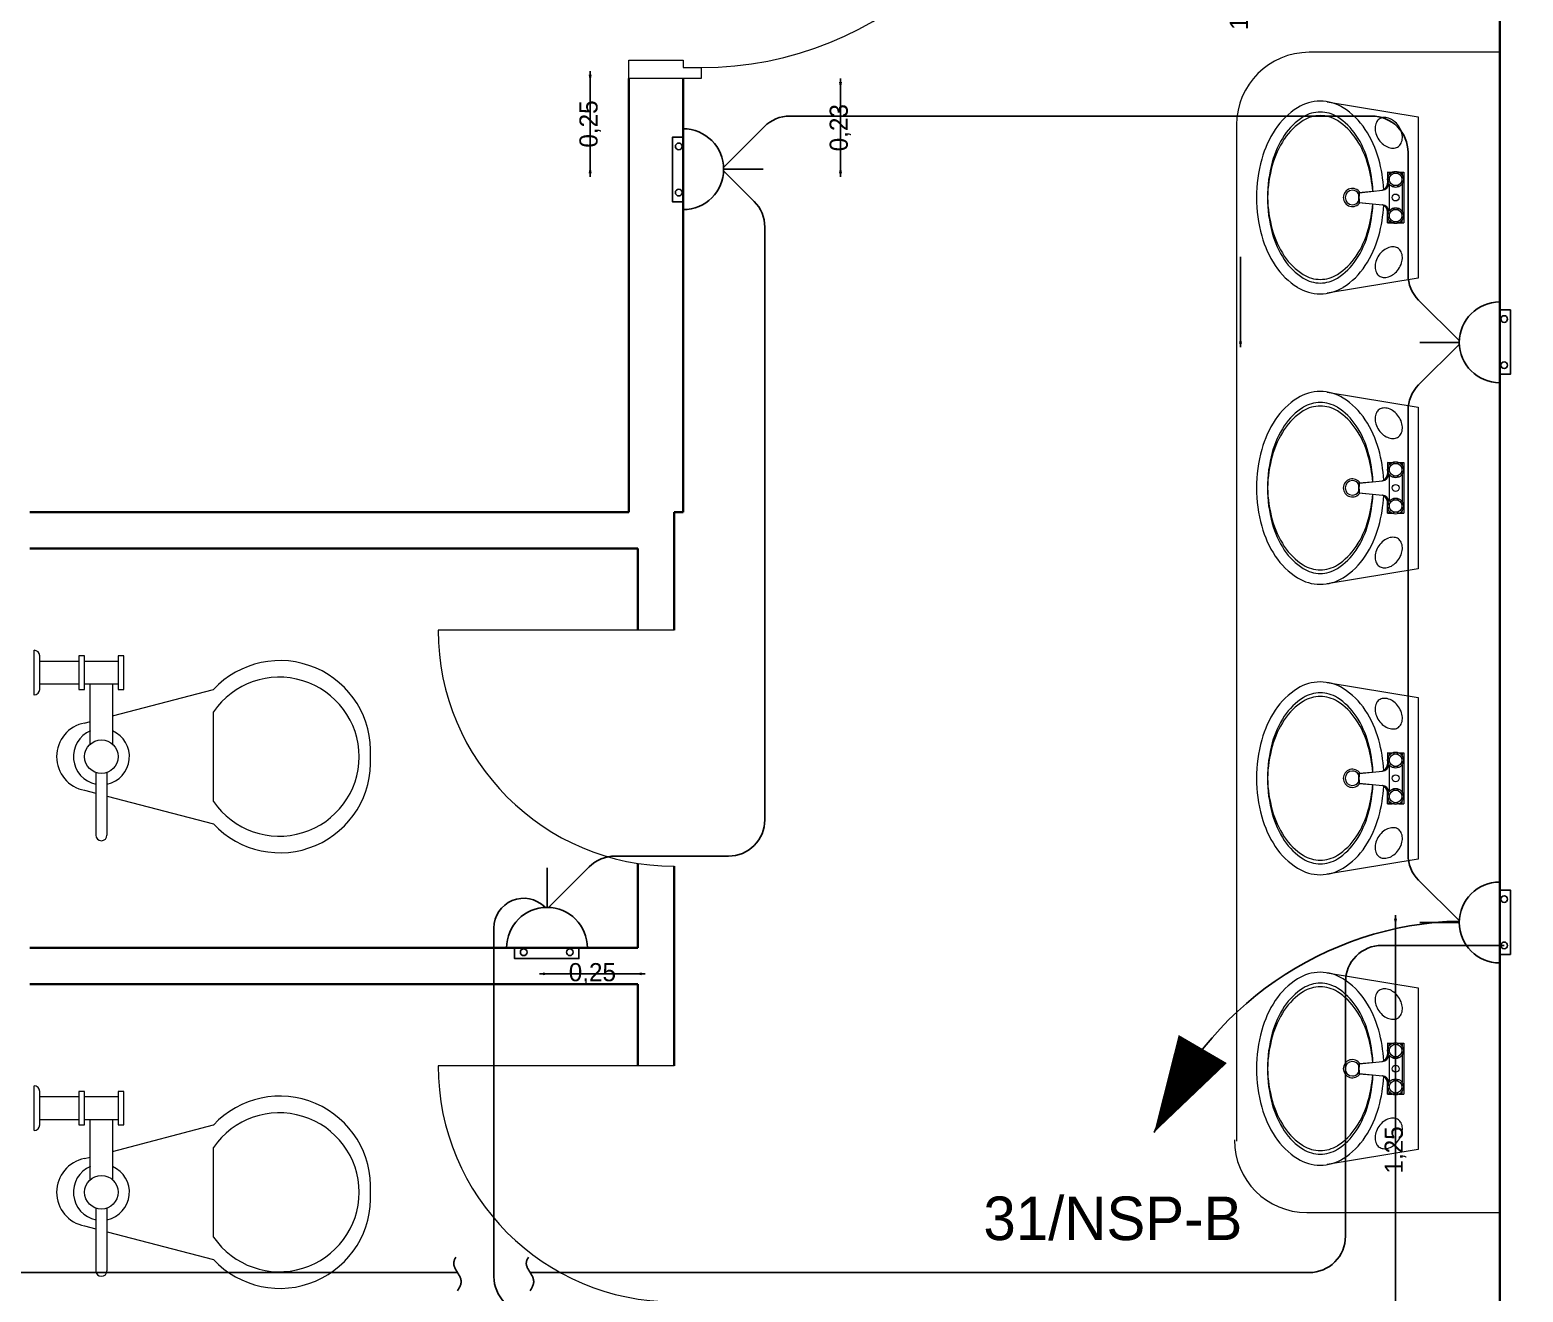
# Model space of a CAD drawing. Extents: x -1451 to 148, y -12854 to 856.
# Drawn here: x 51.675 to 55.789, y 341.702 to 345.179 of the extents above; entities that cross this region are included whole.
import ezdxf
from ezdxf import colors
from ezdxf.entities.mleader import LeaderData, LeaderLine
from ezdxf.enums import TextEntityAlignment as Align
from ezdxf.math import Vec2, Vec3

# ---------------------------------------------------------------- set-up
doc = ezdxf.new("R2010")
doc.units = 0
doc.header["$LTSCALE"] = 0.15
doc.linetypes.add('HIDDEN', pattern=[0.375, 0.25, -0.125])
doc.layers.get('0').update_dxf_attribs({"color": 252})
doc.layers.get('Defpoints').update_dxf_attribs({"color": 252})
for name, color, linetype in [('0 BDH', 252, 'Continuous'), ('0 NORMAL WIRING', 252, 'Continuous'), ('0 sockets', 252, 'Continuous'), ('0 TEXTT', 4, 'Continuous'), ('0 WIRING 3', 4, 'Continuous'), ('AUTOINCR', 7, 'Continuous'), ('E-SOCK', 2, 'Continuous'), ('TEXT', 3, 'Continuous'), ('WIRING', 4, 'Continuous')]:
    doc.layers.add(name, color=color, linetype=linetype)
for name, color, linetype, lineweight in [('0 DIM', 6, 'Continuous', 5), ('anal', 252, 'Continuous', 20), ('DOOR', 252, 'Continuous', 20), ('FIXT', 252, 'Continuous', 9), ('FUR', 252, 'Continuous', 9), ('wall', 252, 'Continuous', 30), ('WC', 252, 'Continuous', 9)]:
    doc.layers.add(name, color=color, linetype=linetype, lineweight=lineweight)
doc.dimstyles.new('ISO-25', dxfattribs={"dimtxt": 0.05, "dimasz": 0.01, "dimexe": 0, "dimexo": 0, "dimtad": 0, "dimtoh": 1, "dimtxsty": 'Standard', "dimblk": 'CLOSED', "dimcen": 2.5, "dimse1": 1, "dimse2": 1, "dimclrd": 1, "dimadec": 0, "dimazin": 0, "dimtfac": 1, "dimtix": 1, "dimtmove": 1, "dimatfit": 0, "dimfxl": 1, "dimarcsym": 0})

# ---------------------------------------------------------------- blocks, each defined once
blk = doc.blocks.new('D100')
at = {"layer": 'DOOR'}
for points in [[(0.03, 0.2), (0.03, 1.14), (0.0785, 1.14), (0.0785, 0.2)], [(0.03, 0.2), (0, 0.2), (0, 0), (0.05, 0), (0.05, 0.15), (0.03, 0.15)], [(0.97, 0.2), (1, 0.2), (1, 0), (0.95, 0), (0.95, 0.15), (0.97, 0.15)]]:
    blk.add_lwpolyline(points, close=True, dxfattribs=at)
blk.add_circle((0.02, 0.21), 0.01, dxfattribs=at)
blk.add_arc((0.0286, 0.2), 0.9414, 0.0029, 86.9663, dxfattribs=at)
blk = doc.blocks.new('ARCH')
at = {"layer": 'anal'}
for p, q in [((55.725, 345.1171), (55.2, 345.1171)), ((55, 344.9171), (55, 342.1171)), ((55.1938, 341.9207), (55.725, 341.9207))]:
    blk.add_line(p, q, dxfattribs=at)
for centre, start, end in [((55.2, 344.9171), 90, 180), ((55.1938, 342.1207), 180, 270)]:
    blk.add_arc(centre, 0.2, start, end, dxfattribs=at)
at = {"layer": 'DOOR'}
for p, q in [((53.45, 343.525), (52.8, 343.525)), ((53.45, 342.325), (52.8, 342.325))]:
    blk.add_line(p, q, dxfattribs=at)
for centre in [(53.45, 343.525), (53.45, 342.325)]:
    blk.add_arc(centre, 0.65, 180, 270, dxfattribs=at)
at = {"layer": 'FIXT'}
for p, q in [((55.2499, 344.981), (55.5, 344.9396)), ((55.5, 344.9396), (55.5, 344.4946)), ((55.42, 344.7861), (55.4155, 344.7871)), ((55.4155, 344.7871), (55.4288, 344.7871)), ((55.4155, 344.7871), (55.4155, 344.7562)), ((55.42, 344.7861), (55.42, 344.7797)), ((55.42, 344.7861), (55.4269, 344.7861)), ((55.42, 344.7544), (55.42, 344.6797)), ((55.4472, 344.7871), (55.4605, 344.7871)), ((55.4491, 344.7861), (55.456, 344.7861)), ((55.456, 344.7861), (55.4605, 344.7871)), ((55.456, 344.7861), (55.456, 344.7797)), ((55.456, 344.7544), (55.456, 344.6797)), ((55.4605, 344.7871), (55.4605, 344.6471)), ((55.3365, 344.7311), (55.384, 344.7351)), ((55.3379, 344.7303), (55.3365, 344.7311)), ((55.3379, 344.7303), (55.4021, 344.737)), ((55.3379, 344.7038), (55.3365, 344.7031)), ((55.3365, 344.7031), (55.384, 344.699)), ((55.3379, 344.7038), (55.4021, 344.6971)), ((55.4155, 344.6471), (55.4155, 344.6779)), ((55.42, 344.6481), (55.4155, 344.6471)), ((55.4155, 344.6471), (55.4288, 344.6471)), ((55.42, 344.6481), (55.42, 344.6544)), ((55.42, 344.6481), (55.4269, 344.6481)), ((55.4472, 344.6471), (55.4605, 344.6471)), ((55.4491, 344.6481), (55.456, 344.6481)), ((55.456, 344.6481), (55.456, 344.6544)), ((55.456, 344.6481), (55.4605, 344.6471)), ((55.5, 344.4946), (55.2499, 344.4532)), ((55.2499, 344.181), (55.5, 344.1396)), ((55.5, 344.1396), (55.5, 343.6946)), ((55.42, 343.9861), (55.4155, 343.9871)), ((55.4155, 343.9871), (55.4288, 343.9871)), ((55.4155, 343.9871), (55.4155, 343.9562)), ((55.42, 343.9861), (55.42, 343.9797)), ((55.42, 343.9861), (55.4269, 343.9861)), ((55.4472, 343.9871), (55.4605, 343.9871)), ((55.4491, 343.9861), (55.456, 343.9861)), ((55.456, 343.9861), (55.4605, 343.9871)), ((55.456, 343.9861), (55.456, 343.9797)), ((55.4605, 343.9871), (55.4605, 343.8471)), ((55.3365, 343.9311), (55.384, 343.9351)), ((55.3379, 343.9303), (55.3365, 343.9311)), ((55.3379, 343.9303), (55.4021, 343.937)), ((55.42, 343.9544), (55.42, 343.8797)), ((55.456, 343.9544), (55.456, 343.8797)), ((55.3379, 343.9038), (55.3365, 343.9031)), ((55.3365, 343.9031), (55.384, 343.899)), ((55.3379, 343.9038), (55.4021, 343.8971)), ((55.4155, 343.8471), (55.4155, 343.8779)), ((55.42, 343.8481), (55.4155, 343.8471)), ((55.4155, 343.8471), (55.4288, 343.8471)), ((55.42, 343.8481), (55.42, 343.8544)), ((55.42, 343.8481), (55.4269, 343.8481)), ((55.4472, 343.8471), (55.4605, 343.8471)), ((55.4491, 343.8481), (55.456, 343.8481)), ((55.456, 343.8481), (55.456, 343.8544)), ((55.456, 343.8481), (55.4605, 343.8471)), ((55.5, 343.6946), (55.2499, 343.6532)), ((55.2499, 343.381), (55.5, 343.3396)), ((55.5, 343.3396), (55.5, 342.8946)), ((55.42, 343.1861), (55.4155, 343.1871)), ((55.4155, 343.1871), (55.4288, 343.1871)), ((55.4155, 343.1871), (55.4155, 343.1562)), ((55.4472, 343.1871), (55.4605, 343.1871)), ((55.456, 343.1861), (55.4605, 343.1871)), ((55.4605, 343.1871), (55.4605, 343.0471)), ((55.42, 343.1861), (55.42, 343.1797)), ((55.42, 343.1861), (55.4269, 343.1861)), ((55.42, 343.1544), (55.42, 343.0797)), ((55.4491, 343.1861), (55.456, 343.1861)), ((55.456, 343.1861), (55.456, 343.1797)), ((55.456, 343.1544), (55.456, 343.0797)), ((55.3365, 343.1311), (55.384, 343.1351)), ((55.3379, 343.1303), (55.3365, 343.1311)), ((55.3379, 343.1303), (55.4021, 343.137)), ((55.3379, 343.1038), (55.3365, 343.1031)), ((55.3365, 343.1031), (55.384, 343.099)), ((55.3379, 343.1038), (55.4021, 343.0971)), ((55.4155, 343.0471), (55.4155, 343.0779)), ((55.42, 343.0481), (55.4155, 343.0471)), ((55.4155, 343.0471), (55.4288, 343.0471)), ((55.42, 343.0481), (55.42, 343.0544)), ((55.42, 343.0481), (55.4269, 343.0481)), ((55.4472, 343.0471), (55.4605, 343.0471)), ((55.4491, 343.0481), (55.456, 343.0481)), ((55.456, 343.0481), (55.456, 343.0544)), ((55.456, 343.0481), (55.4605, 343.0471)), ((55.5, 342.8946), (55.2499, 342.8532)), ((55.2499, 342.581), (55.5, 342.5396)), ((55.5, 342.5396), (55.5, 342.0946)), ((55.42, 342.3861), (55.4155, 342.3871)), ((55.4155, 342.3871), (55.4288, 342.3871)), ((55.4155, 342.3871), (55.4155, 342.3562)), ((55.42, 342.3861), (55.42, 342.3797)), ((55.42, 342.3861), (55.4269, 342.3861)), ((55.4472, 342.3871), (55.4605, 342.3871)), ((55.4491, 342.3861), (55.456, 342.3861)), ((55.456, 342.3861), (55.4605, 342.3871)), ((55.456, 342.3861), (55.456, 342.3797)), ((55.4605, 342.3871), (55.4605, 342.2471)), ((55.3365, 342.3311), (55.384, 342.3351)), ((55.3379, 342.3303), (55.3365, 342.3311)), ((55.3379, 342.3303), (55.4021, 342.337)), ((55.42, 342.3544), (55.42, 342.2797)), ((55.456, 342.3544), (55.456, 342.2797)), ((55.3379, 342.3038), (55.3365, 342.3031)), ((55.3365, 342.3031), (55.384, 342.299)), ((55.3379, 342.3038), (55.4021, 342.2971)), ((55.4155, 342.2471), (55.4155, 342.2779)), ((55.42, 342.2481), (55.4155, 342.2471)), ((55.4155, 342.2471), (55.4288, 342.2471)), ((55.42, 342.2481), (55.42, 342.2544)), ((55.42, 342.2481), (55.4269, 342.2481)), ((55.4472, 342.2471), (55.4605, 342.2471)), ((55.4491, 342.2481), (55.456, 342.2481)), ((55.456, 342.2481), (55.456, 342.2544)), ((55.456, 342.2481), (55.4605, 342.2471)), ((55.5, 342.0946), (55.2499, 342.0532))]:
    blk.add_line(p, q, dxfattribs=at)
for centre, radius in [((55.438, 344.7671), 0.022), ((55.438, 344.7671), 0.0173), ((55.438, 344.7171), 0.0095), ((55.438, 344.6671), 0.022), ((55.438, 344.6671), 0.0173), ((55.438, 343.9671), 0.022), ((55.438, 343.9671), 0.0173), ((55.438, 343.8671), 0.022), ((55.438, 343.9171), 0.0095), ((55.438, 343.8671), 0.0173), ((55.438, 343.1671), 0.022), ((55.438, 343.1671), 0.0173), ((55.438, 343.1171), 0.0095), ((55.438, 343.0671), 0.022), ((55.438, 343.0671), 0.0173), ((55.438, 342.3671), 0.022), ((55.438, 342.3671), 0.0173), ((55.438, 342.3171), 0.0095), ((55.438, 342.2671), 0.022), ((55.438, 342.2671), 0.0173)]:
    blk.add_circle(centre, radius, dxfattribs=at)
for centre, radius, start, end in [((55.2746, 344.7936), 0.2016, 122.0725, 146.5346), ((55.2305, 344.864), 0.1186, 90, 122.0725), ((55.2305, 344.864), 0.1186, 57.9275, 90), ((55.1864, 344.7936), 0.2016, 33.4654, 57.9275), ((55.2746, 344.7936), 0.1716, 122.0725, 146.5346), ((55.2746, 344.7836), 0.1716, 122.0725, 146.5346), ((55.2305, 344.864), 0.0886, 90, 122.0725), ((55.2305, 344.854), 0.0886, 90, 122.0725), ((55.2305, 344.864), 0.0886, 57.9275, 90), ((55.2305, 344.854), 0.0886, 57.9275, 90), ((55.1864, 344.7936), 0.1716, 33.4654, 57.9275), ((55.1864, 344.7836), 0.1716, 33.4654, 57.9275), ((55.4174, 344.9082), 0.036, 154.0705, 178.3103), ((55.4064, 344.9135), 0.0237, 125, 154.0705), ((55.4064, 344.9135), 0.0237, 95.9295, 125), ((55.4076, 344.9013), 0.036, 71.6897, 95.9295), ((55.4039, 344.8902), 0.0477, 52.1518, 71.6897), ((55.3944, 344.8779), 0.0632, 35, 52.1518), ((55.3446, 344.7474), 0.2855, 146.5346, 164.6876), ((55.3446, 344.7474), 0.2555, 146.5346, 164.6876), ((55.3446, 344.7374), 0.2555, 146.5346, 164.6876), ((55.1164, 344.7474), 0.2555, 15.3124, 33.4654), ((55.1164, 344.7374), 0.2555, 15.3124, 33.4654), ((55.1164, 344.7474), 0.2855, 15.3124, 33.4654), ((55.4292, 344.9078), 0.0477, 178.3103, 197.8482), ((55.4439, 344.9126), 0.0632, 197.8482, 215), ((55.4439, 344.9126), 0.0632, 215, 232.1518), ((55.3944, 344.8779), 0.0632, 17.8482, 35), ((55.4209, 344.8823), 0.036, 334.0705, 358.3103), ((55.4092, 344.8827), 0.0477, 358.3103, 17.8482), ((55.4344, 344.9003), 0.0477, 232.1518, 251.6897), ((55.4307, 344.8892), 0.036, 251.6897, 275.9295), ((55.432, 344.8769), 0.0237, 275.9295, 305), ((55.432, 344.8769), 0.0237, 305, 334.0705), ((55.4553, 344.7171), 0.4003, 164.6876, 180), ((55.4553, 344.7171), 0.3703, 164.6876, 180), ((55.4553, 344.7071), 0.3703, 164.6876, 178.4524), ((55.0057, 344.7171), 0.3703, 2.6867, 15.3124), ((55.0057, 344.7071), 0.3703, 4.229, 15.3124), ((55.0057, 344.7171), 0.4003, 3.1171, 15.3124), ((55.3955, 344.7562), 0.02, 285.0613, 0), ((55.4, 344.7569), 0.02, 275.9777, 353.3473), ((55.4093, 344.7671), 0.0115, 315.8561, 44.1439), ((55.438, 344.7958), 0.0115, 225.8561, 314.1439), ((55.4667, 344.7671), 0.0115, 135.8561, 224.1439), ((55.4553, 344.7171), 0.4003, 180, 195.3124), ((55.4553, 344.7171), 0.3703, 180, 195.3124), ((55.4553, 344.7271), 0.3703, 181.5476, 195.3124), ((55.319, 344.7171), 0.025, 31.8827, 328.1173), ((55.319, 344.7171), 0.02, 90, 270), ((55.319, 344.7171), 0.02, 31.4993, 90), ((55.4345, 344.7171), 0.099, 171.872, 188.128), ((55.4348, 344.7171), 0.0978, 172.2121, 187.7879), ((55.438, 344.7383), 0.0115, 45.8561, 134.1439), ((55.319, 344.7171), 0.02, 270, 328.5007), ((55.0057, 344.7271), 0.3703, 344.6876, 355.771), ((55.0057, 344.7171), 0.3703, 344.6876, 357.3133), ((55.0057, 344.7171), 0.4003, 344.6876, 356.8829), ((55.3955, 344.6779), 0.02, 0, 74.9387), ((55.4, 344.6772), 0.02, 6.6527, 84.0223), ((55.4093, 344.6671), 0.0115, 315.8561, 44.1439), ((55.438, 344.6958), 0.0115, 225.8561, 314.1439), ((55.4667, 344.6671), 0.0115, 135.8561, 224.1439), ((55.3446, 344.6968), 0.2555, 195.3124, 213.4654), ((55.1164, 344.6968), 0.2555, 326.5346, 344.6876), ((55.438, 344.6383), 0.0115, 45.8561, 134.1439), ((55.3446, 344.6868), 0.2855, 195.3124, 213.4654), ((55.3446, 344.6868), 0.2555, 195.3124, 213.4654), ((55.1164, 344.6868), 0.2555, 326.5346, 344.6876), ((55.1164, 344.6868), 0.2855, 326.5346, 344.6876), ((55.2746, 344.6505), 0.1716, 213.4654, 237.9275), ((55.2746, 344.6405), 0.1716, 213.4654, 237.9275), ((55.1864, 344.6505), 0.1716, 302.0725, 326.5346), ((55.1864, 344.6405), 0.1716, 302.0725, 326.5346), ((55.4439, 344.5216), 0.0632, 145, 162.1518), ((55.4439, 344.5216), 0.0632, 127.8482, 145), ((55.4344, 344.5338), 0.0477, 108.3103, 127.8482), ((55.4307, 344.545), 0.036, 84.0705, 108.3103), ((55.432, 344.5572), 0.0237, 55, 84.0705), ((55.432, 344.5572), 0.0237, 25.9295, 55), ((55.4209, 344.5518), 0.036, 1.6897, 25.9295), ((55.4092, 344.5515), 0.0477, 342.1518, 1.6897), ((55.2746, 344.6405), 0.2016, 213.4654, 237.9275), ((55.2305, 344.5801), 0.0886, 237.9275, 270), ((55.2305, 344.5801), 0.0886, 270, 302.0725), ((55.1864, 344.6405), 0.2016, 302.0725, 326.5346), ((55.4292, 344.5263), 0.0477, 162.1518, 181.6897), ((55.4174, 344.526), 0.036, 181.6897, 205.9295), ((55.4064, 344.5206), 0.0237, 205.9295, 235), ((55.4039, 344.544), 0.0477, 288.3103, 307.8482), ((55.3944, 344.5562), 0.0632, 307.8482, 325), ((55.3944, 344.5562), 0.0632, 325, 342.1518), ((55.2305, 344.5701), 0.1186, 237.9275, 270), ((55.2305, 344.5701), 0.0886, 237.9275, 270), ((55.2305, 344.5701), 0.0886, 270, 302.0725), ((55.2305, 344.5701), 0.1186, 270, 302.0725), ((55.4064, 344.5206), 0.0237, 235, 264.0705), ((55.4076, 344.5328), 0.036, 264.0705, 288.3103), ((55.2305, 344.064), 0.1186, 90, 122.0725), ((55.2305, 344.064), 0.1186, 57.9275, 90), ((55.2746, 343.9936), 0.2016, 122.0725, 146.5346), ((55.2746, 343.9936), 0.1716, 122.0725, 146.5346), ((55.2305, 344.064), 0.0886, 90, 122.0725), ((55.2305, 344.054), 0.0886, 90, 122.0725), ((55.2305, 344.064), 0.0886, 57.9275, 90), ((55.2305, 344.054), 0.0886, 57.9275, 90), ((55.1864, 343.9936), 0.1716, 33.4654, 57.9275), ((55.1864, 343.9936), 0.2016, 33.4654, 57.9275), ((55.4064, 344.1135), 0.0237, 95.9295, 125), ((55.4076, 344.1013), 0.036, 71.6897, 95.9295), ((55.4039, 344.0902), 0.0477, 52.1518, 71.6897), ((55.3446, 343.9474), 0.2855, 146.5346, 164.6876), ((55.2746, 343.9836), 0.1716, 122.0725, 146.5346), ((55.1864, 343.9836), 0.1716, 33.4654, 57.9275), ((55.1164, 343.9474), 0.2855, 15.3124, 33.4654), ((55.4174, 344.1082), 0.036, 154.0705, 178.3103), ((55.4292, 344.1078), 0.0477, 178.3103, 197.8482), ((55.4439, 344.1126), 0.0632, 197.8482, 215), ((55.4064, 344.1135), 0.0237, 125, 154.0705), ((55.3944, 344.0779), 0.0632, 35, 52.1518), ((55.3944, 344.0779), 0.0632, 17.8482, 35), ((55.4092, 344.0827), 0.0477, 358.3103, 17.8482), ((55.3446, 343.9474), 0.2555, 146.5346, 164.6876), ((55.3446, 343.9374), 0.2555, 146.5346, 164.6876), ((55.1164, 343.9474), 0.2555, 15.3124, 33.4654), ((55.1164, 343.9374), 0.2555, 15.3124, 33.4654), ((55.4439, 344.1126), 0.0632, 215, 232.1518), ((55.4344, 344.1003), 0.0477, 232.1518, 251.6897), ((55.4307, 344.0892), 0.036, 251.6897, 275.9295), ((55.432, 344.0769), 0.0237, 275.9295, 305), ((55.432, 344.0769), 0.0237, 305, 334.0705), ((55.4209, 344.0823), 0.036, 334.0705, 358.3103), ((55.4553, 343.9171), 0.4003, 164.6876, 180), ((55.4553, 343.9171), 0.3703, 164.6876, 180), ((55.0057, 343.9171), 0.3703, 2.6867, 15.3124), ((55.0057, 343.9171), 0.4003, 3.1171, 15.3124), ((55.4553, 343.9071), 0.3703, 164.6876, 178.4524), ((55.0057, 343.9071), 0.3703, 4.229, 15.3124), ((55.4093, 343.9671), 0.0115, 315.8561, 44.1439), ((55.438, 343.9958), 0.0115, 225.8561, 314.1439), ((55.4667, 343.9671), 0.0115, 135.8561, 224.1439), ((55.319, 343.9171), 0.025, 31.8827, 328.1173), ((55.319, 343.9171), 0.02, 90, 270), ((55.319, 343.9171), 0.02, 31.4993, 90), ((55.4345, 343.9171), 0.099, 171.872, 188.128), ((55.4348, 343.9171), 0.0978, 172.2121, 187.7879), ((55.3955, 343.9562), 0.02, 285.0613, 0), ((55.4, 343.9569), 0.02, 275.9777, 353.3473), ((55.438, 343.9383), 0.0115, 45.8561, 134.1439), ((55.4553, 343.9171), 0.4003, 180, 195.3124), ((55.4553, 343.9171), 0.3703, 180, 195.3124), ((55.4553, 343.9271), 0.3703, 181.5476, 195.3124), ((55.319, 343.9171), 0.02, 270, 328.5007), ((55.0057, 343.9271), 0.3703, 344.6876, 355.771), ((55.0057, 343.9171), 0.3703, 344.6876, 357.3133), ((55.0057, 343.9171), 0.4003, 344.6876, 356.8829), ((55.3955, 343.8779), 0.02, 0, 74.9387), ((55.4, 343.8772), 0.02, 6.6527, 84.0223), ((55.438, 343.8958), 0.0115, 225.8561, 314.1439), ((55.4093, 343.8671), 0.0115, 315.8561, 44.1439), ((55.438, 343.8383), 0.0115, 45.8561, 134.1439), ((55.4667, 343.8671), 0.0115, 135.8561, 224.1439), ((55.3446, 343.8868), 0.2855, 195.3124, 213.4654), ((55.3446, 343.8968), 0.2555, 195.3124, 213.4654), ((55.3446, 343.8868), 0.2555, 195.3124, 213.4654), ((55.1164, 343.8968), 0.2555, 326.5346, 344.6876), ((55.1164, 343.8868), 0.2555, 326.5346, 344.6876), ((55.1164, 343.8868), 0.2855, 326.5346, 344.6876), ((55.4439, 343.7216), 0.0632, 127.8482, 145), ((55.4344, 343.7338), 0.0477, 108.3103, 127.8482), ((55.4307, 343.745), 0.036, 84.0705, 108.3103), ((55.432, 343.7572), 0.0237, 55, 84.0705), ((55.432, 343.7572), 0.0237, 25.9295, 55), ((55.4209, 343.7518), 0.036, 1.6897, 25.9295), ((55.2746, 343.8405), 0.2016, 213.4654, 237.9275), ((55.2746, 343.8505), 0.1716, 213.4654, 237.9275), ((55.2746, 343.8405), 0.1716, 213.4654, 237.9275), ((55.1864, 343.8505), 0.1716, 302.0725, 326.5346), ((55.1864, 343.8405), 0.1716, 302.0725, 326.5346), ((55.1864, 343.8405), 0.2016, 302.0725, 326.5346), ((55.4292, 343.7263), 0.0477, 162.1518, 181.6897), ((55.4174, 343.726), 0.036, 181.6897, 205.9295), ((55.4439, 343.7216), 0.0632, 145, 162.1518), ((55.3944, 343.7562), 0.0632, 325, 342.1518), ((55.4092, 343.7515), 0.0477, 342.1518, 1.6897), ((55.2305, 343.7801), 0.0886, 237.9275, 270), ((55.2305, 343.7701), 0.0886, 237.9275, 270), ((55.2305, 343.7801), 0.0886, 270, 302.0725), ((55.2305, 343.7701), 0.0886, 270, 302.0725), ((55.4064, 343.7206), 0.0237, 205.9295, 235), ((55.4064, 343.7206), 0.0237, 235, 264.0705), ((55.4076, 343.7328), 0.036, 264.0705, 288.3103), ((55.4039, 343.744), 0.0477, 288.3103, 307.8482), ((55.3944, 343.7562), 0.0632, 307.8482, 325), ((55.2305, 343.7701), 0.1186, 237.9275, 270), ((55.2305, 343.7701), 0.1186, 270, 302.0725), ((55.2746, 343.1936), 0.2016, 122.0725, 146.5346), ((55.2305, 343.264), 0.1186, 90, 122.0725), ((55.2305, 343.264), 0.0886, 90, 122.0725), ((55.2305, 343.264), 0.1186, 57.9275, 90), ((55.2305, 343.264), 0.0886, 57.9275, 90), ((55.1864, 343.1936), 0.2016, 33.4654, 57.9275), ((55.2746, 343.1936), 0.1716, 122.0725, 146.5346), ((55.2746, 343.1836), 0.1716, 122.0725, 146.5346), ((55.2305, 343.254), 0.0886, 90, 122.0725), ((55.2305, 343.254), 0.0886, 57.9275, 90), ((55.1864, 343.1936), 0.1716, 33.4654, 57.9275), ((55.1864, 343.1836), 0.1716, 33.4654, 57.9275), ((55.4174, 343.3082), 0.036, 154.0705, 178.3103), ((55.4064, 343.3135), 0.0237, 125, 154.0705), ((55.4064, 343.3135), 0.0237, 95.9295, 125), ((55.4076, 343.3013), 0.036, 71.6897, 95.9295), ((55.4039, 343.2902), 0.0477, 52.1518, 71.6897), ((55.3944, 343.2779), 0.0632, 35, 52.1518), ((55.3944, 343.2779), 0.0632, 17.8482, 35), ((55.3446, 343.1474), 0.2855, 146.5346, 164.6876), ((55.3446, 343.1474), 0.2555, 146.5346, 164.6876), ((55.3446, 343.1374), 0.2555, 146.5346, 164.6876), ((55.1164, 343.1474), 0.2555, 15.3124, 33.4654), ((55.1164, 343.1374), 0.2555, 15.3124, 33.4654), ((55.1164, 343.1474), 0.2855, 15.3124, 33.4654), ((55.4292, 343.3078), 0.0477, 178.3103, 197.8482), ((55.4439, 343.3126), 0.0632, 197.8482, 215), ((55.4439, 343.3126), 0.0632, 215, 232.1518), ((55.4209, 343.2823), 0.036, 334.0705, 358.3103), ((55.4092, 343.2827), 0.0477, 358.3103, 17.8482), ((55.4344, 343.3003), 0.0477, 232.1518, 251.6897), ((55.4307, 343.2892), 0.036, 251.6897, 275.9295), ((55.432, 343.2769), 0.0237, 275.9295, 305), ((55.432, 343.2769), 0.0237, 305, 334.0705), ((55.4553, 343.1171), 0.4003, 164.6876, 180), ((55.4553, 343.1171), 0.3703, 164.6876, 180), ((55.4553, 343.1071), 0.3703, 164.6876, 178.4524), ((55.0057, 343.1171), 0.3703, 2.6867, 15.3124), ((55.0057, 343.1071), 0.3703, 4.229, 15.3124), ((55.0057, 343.1171), 0.4003, 3.1171, 15.3124), ((55.438, 343.1958), 0.0115, 225.8561, 314.1439), ((55.3955, 343.1562), 0.02, 285.0613, 0), ((55.4, 343.1569), 0.02, 275.9777, 353.3473), ((55.4093, 343.1671), 0.0115, 315.8561, 44.1439), ((55.438, 343.1383), 0.0115, 45.8561, 134.1439), ((55.4667, 343.1671), 0.0115, 135.8561, 224.1439), ((55.4553, 343.1171), 0.4003, 180, 195.3124), ((55.4553, 343.1171), 0.3703, 180, 195.3124), ((55.4553, 343.1271), 0.3703, 181.5476, 195.3124), ((55.319, 343.1171), 0.025, 31.8827, 328.1173), ((55.319, 343.1171), 0.02, 90, 270), ((55.319, 343.1171), 0.02, 31.4993, 90), ((55.319, 343.1171), 0.02, 270, 328.5007), ((55.4345, 343.1171), 0.099, 171.872, 188.128), ((55.4348, 343.1171), 0.0978, 172.2121, 187.7879), ((55.0057, 343.1271), 0.3703, 344.6876, 355.771), ((55.0057, 343.1171), 0.3703, 344.6876, 357.3133), ((55.0057, 343.1171), 0.4003, 344.6876, 356.8829), ((55.3955, 343.0779), 0.02, 0, 74.9387), ((55.4, 343.0772), 0.02, 6.6527, 84.0223), ((55.4093, 343.0671), 0.0115, 315.8561, 44.1439), ((55.438, 343.0958), 0.0115, 225.8561, 314.1439), ((55.4667, 343.0671), 0.0115, 135.8561, 224.1439), ((55.3446, 343.0968), 0.2555, 195.3124, 213.4654), ((55.1164, 343.0968), 0.2555, 326.5346, 344.6876), ((55.438, 343.0383), 0.0115, 45.8561, 134.1439), ((55.3446, 343.0868), 0.2855, 195.3124, 213.4654), ((55.3446, 343.0868), 0.2555, 195.3124, 213.4654), ((55.1164, 343.0868), 0.2555, 326.5346, 344.6876), ((55.1164, 343.0868), 0.2855, 326.5346, 344.6876), ((55.2746, 343.0505), 0.1716, 213.4654, 237.9275), ((55.2746, 343.0405), 0.1716, 213.4654, 237.9275), ((55.1864, 343.0505), 0.1716, 302.0725, 326.5346), ((55.1864, 343.0405), 0.1716, 302.0725, 326.5346), ((55.4292, 342.9263), 0.0477, 162.1518, 181.6897), ((55.4439, 342.9216), 0.0632, 145, 162.1518), ((55.4439, 342.9216), 0.0632, 127.8482, 145), ((55.4344, 342.9338), 0.0477, 108.3103, 127.8482), ((55.4307, 342.945), 0.036, 84.0705, 108.3103), ((55.432, 342.9572), 0.0237, 55, 84.0705), ((55.432, 342.9572), 0.0237, 25.9295, 55), ((55.4209, 342.9518), 0.036, 1.6897, 25.9295), ((55.4092, 342.9515), 0.0477, 342.1518, 1.6897), ((55.2746, 343.0405), 0.2016, 213.4654, 237.9275), ((55.2305, 342.9801), 0.0886, 237.9275, 270), ((55.2305, 342.9801), 0.0886, 270, 302.0725), ((55.1864, 343.0405), 0.2016, 302.0725, 326.5346), ((55.4174, 342.926), 0.036, 181.6897, 205.9295), ((55.4064, 342.9206), 0.0237, 205.9295, 235), ((55.4064, 342.9206), 0.0237, 235, 264.0705), ((55.4039, 342.944), 0.0477, 288.3103, 307.8482), ((55.3944, 342.9562), 0.0632, 307.8482, 325), ((55.3944, 342.9562), 0.0632, 325, 342.1518), ((55.2305, 342.9701), 0.1186, 237.9275, 270), ((55.2305, 342.9701), 0.0886, 237.9275, 270), ((55.2305, 342.9701), 0.0886, 270, 302.0725), ((55.2305, 342.9701), 0.1186, 270, 302.0725), ((55.4076, 342.9328), 0.036, 264.0705, 288.3103), ((55.2305, 342.464), 0.1186, 90, 122.0725), ((55.2305, 342.464), 0.1186, 57.9275, 90), ((55.2746, 342.3936), 0.2016, 122.0725, 146.5346), ((55.2746, 342.3936), 0.1716, 122.0725, 146.5346), ((55.2746, 342.3836), 0.1716, 122.0725, 146.5346), ((55.2305, 342.464), 0.0886, 90, 122.0725), ((55.2305, 342.454), 0.0886, 90, 122.0725), ((55.2305, 342.464), 0.0886, 57.9275, 90), ((55.2305, 342.454), 0.0886, 57.9275, 90), ((55.1864, 342.3936), 0.1716, 33.4654, 57.9275), ((55.1864, 342.3836), 0.1716, 33.4654, 57.9275), ((55.1864, 342.3936), 0.2016, 33.4654, 57.9275), ((55.4064, 342.5135), 0.0237, 125, 154.0705), ((55.4064, 342.5135), 0.0237, 95.9295, 125), ((55.4076, 342.5013), 0.036, 71.6897, 95.9295), ((55.4039, 342.4902), 0.0477, 52.1518, 71.6897), ((55.3446, 342.3474), 0.2855, 146.5346, 164.6876), ((55.3446, 342.3474), 0.2555, 146.5346, 164.6876), ((55.1164, 342.3474), 0.2555, 15.3124, 33.4654), ((55.1164, 342.3474), 0.2855, 15.3124, 33.4654), ((55.4174, 342.5082), 0.036, 154.0705, 178.3103), ((55.4292, 342.5078), 0.0477, 178.3103, 197.8482), ((55.4439, 342.5126), 0.0632, 197.8482, 215), ((55.3944, 342.4779), 0.0632, 35, 52.1518), ((55.3944, 342.4779), 0.0632, 17.8482, 35), ((55.4092, 342.4827), 0.0477, 358.3103, 17.8482), ((55.3446, 342.3374), 0.2555, 146.5346, 164.6876), ((55.1164, 342.3374), 0.2555, 15.3124, 33.4654), ((55.4439, 342.5126), 0.0632, 215, 232.1518), ((55.4344, 342.5003), 0.0477, 232.1518, 251.6897), ((55.4307, 342.4892), 0.036, 251.6897, 275.9295), ((55.432, 342.4769), 0.0237, 275.9295, 305), ((55.432, 342.4769), 0.0237, 305, 334.0705), ((55.4209, 342.4823), 0.036, 334.0705, 358.3103), ((55.4553, 342.3171), 0.4003, 164.6876, 180), ((55.4553, 342.3171), 0.3703, 164.6876, 180), ((55.0057, 342.3171), 0.3703, 2.6867, 15.3124), ((55.0057, 342.3171), 0.4003, 3.1171, 15.3124), ((55.4553, 342.3071), 0.3703, 164.6876, 178.4524), ((55.0057, 342.3071), 0.3703, 4.229, 15.3124), ((55.4093, 342.3671), 0.0115, 315.8561, 44.1439), ((55.438, 342.3958), 0.0115, 225.8561, 314.1439), ((55.4667, 342.3671), 0.0115, 135.8561, 224.1439), ((55.319, 342.3171), 0.025, 31.8827, 328.1173), ((55.319, 342.3171), 0.02, 90, 270), ((55.319, 342.3171), 0.02, 31.4993, 90), ((55.4345, 342.3171), 0.099, 171.872, 188.128), ((55.4348, 342.3171), 0.0978, 172.2121, 187.7879), ((55.3955, 342.3562), 0.02, 285.0613, 0), ((55.4, 342.3569), 0.02, 275.9777, 353.3473), ((55.438, 342.3383), 0.0115, 45.8561, 134.1439), ((55.4553, 342.3171), 0.4003, 180, 195.3124), ((55.4553, 342.3171), 0.3703, 180, 195.3124), ((55.4553, 342.3271), 0.3703, 181.5476, 195.3124), ((55.319, 342.3171), 0.02, 270, 328.5007), ((55.0057, 342.3271), 0.3703, 344.6876, 355.771), ((55.0057, 342.3171), 0.3703, 344.6876, 357.3133), ((55.0057, 342.3171), 0.4003, 344.6876, 356.8829), ((55.3955, 342.2779), 0.02, 0, 74.9387), ((55.4, 342.2772), 0.02, 6.6527, 84.0223), ((55.438, 342.2958), 0.0115, 225.8561, 314.1439), ((55.4093, 342.2671), 0.0115, 315.8561, 44.1439), ((55.438, 342.2383), 0.0115, 45.8561, 134.1439), ((55.4667, 342.2671), 0.0115, 135.8561, 224.1439), ((55.3446, 342.2868), 0.2855, 195.3124, 213.4654), ((55.3446, 342.2968), 0.2555, 195.3124, 213.4654), ((55.3446, 342.2868), 0.2555, 195.3124, 213.4654), ((55.1164, 342.2968), 0.2555, 326.5346, 344.6876), ((55.1164, 342.2868), 0.2555, 326.5346, 344.6876), ((55.1164, 342.2868), 0.2855, 326.5346, 344.6876), ((55.4439, 342.1216), 0.0632, 127.8482, 145), ((55.4344, 342.1338), 0.0477, 108.3103, 127.8482), ((55.4307, 342.145), 0.036, 84.0705, 108.3103), ((55.432, 342.1572), 0.0237, 55, 84.0705), ((55.432, 342.1572), 0.0237, 25.9295, 55), ((55.4209, 342.1518), 0.036, 1.6897, 25.9295), ((55.2746, 342.2405), 0.2016, 213.4654, 237.9275), ((55.2746, 342.2505), 0.1716, 213.4654, 237.9275), ((55.2746, 342.2405), 0.1716, 213.4654, 237.9275), ((55.1864, 342.2505), 0.1716, 302.0725, 326.5346), ((55.1864, 342.2405), 0.1716, 302.0725, 326.5346), ((55.1864, 342.2405), 0.2016, 302.0725, 326.5346), ((55.4292, 342.1263), 0.0477, 162.1518, 181.6897), ((55.4174, 342.126), 0.036, 181.6897, 205.9295), ((55.4439, 342.1216), 0.0632, 145, 162.1518), ((55.3944, 342.1562), 0.0632, 307.8482, 325), ((55.3944, 342.1562), 0.0632, 325, 342.1518), ((55.4092, 342.1515), 0.0477, 342.1518, 1.6897), ((55.2305, 342.1801), 0.0886, 237.9275, 270), ((55.2305, 342.1701), 0.0886, 237.9275, 270), ((55.2305, 342.1801), 0.0886, 270, 302.0725), ((55.2305, 342.1701), 0.0886, 270, 302.0725), ((55.4064, 342.1206), 0.0237, 205.9295, 235), ((55.4064, 342.1206), 0.0237, 235, 264.0705), ((55.4076, 342.1328), 0.036, 264.0705, 288.3103), ((55.4039, 342.144), 0.0477, 288.3103, 307.8482), ((55.2305, 342.1701), 0.1186, 237.9275, 270), ((55.2305, 342.1701), 0.1186, 270, 302.0725)]:
    blk.add_arc(centre, radius, start, end, dxfattribs=at)
at = {"layer": 'wall'}
for p, q in [((55.725, 341.4664), (55.725, 346.125)), ((53.325, 345.045), (53.325, 343.85)), ((53.475, 345.045), (53.475, 343.85)), ((51.675, 343.85), (53.325, 343.85)), ((53.45, 343.85), (53.45, 343.525)), ((53.475, 343.85), (53.45, 343.85)), ((51.675, 343.75), (53.35, 343.75)), ((53.35, 343.75), (53.35, 343.525)), ((53.35, 342.8827), (53.35, 342.65)), ((53.45, 342.875), (53.45, 342.325)), ((51.675, 342.65), (53.35, 342.65)), ((51.675, 342.55), (53.35, 342.55)), ((53.35, 342.55), (53.35, 342.325))]:
    blk.add_line(p, q, dxfattribs=at)
at = {"layer": 'WC'}
for p, q in [((51.6868, 343.3465), (51.6868, 343.4701)), ((51.7022, 343.362), (51.7022, 343.4547)), ((51.8103, 343.4392), (51.7022, 343.4392)), ((51.8258, 343.4547), (51.8103, 343.4547)), ((51.8103, 343.4547), (51.8103, 343.362)), ((51.8258, 343.362), (51.8258, 343.4547)), ((51.9185, 343.4392), (51.8258, 343.4392)), ((51.9339, 343.4547), (51.9185, 343.4547)), ((51.9185, 343.4547), (51.9185, 343.362)), ((51.9339, 343.362), (51.9339, 343.4547)), ((51.7022, 343.3774), (51.8103, 343.3774)), ((51.8103, 343.362), (51.8258, 343.362)), ((51.8258, 343.3774), (51.9185, 343.3774)), ((51.8412, 343.2108), (51.8412, 343.3774)), ((51.9028, 343.2894), (52.181, 343.362)), ((51.903, 343.3774), (51.903, 343.2112)), ((51.9185, 343.362), (51.9339, 343.362)), ((51.8258, 343.2693), (51.8416, 343.2735)), ((52.181, 343.0531), (52.181, 343.3002)), ((51.8567, 343.1334), (51.8567, 342.9605)), ((51.8876, 342.9605), (51.8876, 343.1334)), ((51.8258, 343.084), (51.8569, 343.0759)), ((51.8878, 343.0678), (52.181, 342.9913)), ((51.6868, 342.1465), (51.6868, 342.2701)), ((51.7022, 342.162), (51.7022, 342.2547)), ((51.8258, 342.2547), (51.8103, 342.2547)), ((51.8103, 342.2547), (51.8103, 342.162)), ((51.8258, 342.162), (51.8258, 342.2547)), ((51.9339, 342.2547), (51.9185, 342.2547)), ((51.9185, 342.2547), (51.9185, 342.162)), ((51.9339, 342.162), (51.9339, 342.2547)), ((51.8103, 342.2392), (51.7022, 342.2392)), ((51.9185, 342.2392), (51.8258, 342.2392)), ((51.7022, 342.1774), (51.8103, 342.1774)), ((51.8103, 342.162), (51.8258, 342.162)), ((51.8258, 342.1774), (51.9185, 342.1774)), ((51.8412, 342.0108), (51.8412, 342.1774)), ((51.9028, 342.0894), (52.181, 342.162)), ((51.903, 342.1774), (51.903, 342.0112)), ((51.9185, 342.162), (51.9339, 342.162)), ((52.181, 341.8531), (52.181, 342.1002)), ((51.8258, 342.0693), (51.8416, 342.0735)), ((51.8567, 341.9334), (51.8567, 341.7605)), ((51.8876, 341.7605), (51.8876, 341.9334)), ((51.8258, 341.884), (51.8569, 341.8759)), ((51.8878, 341.8678), (52.181, 341.7913))]:
    blk.add_line(p, q, dxfattribs=at)
for centre in [(51.8721, 343.1767), (51.8721, 341.9767)]:
    blk.add_circle(centre, 0.0463, dxfattribs=at)
for centre, radius, start, end in [((51.6861, 343.454), 0.0161, 2.4084, 87.5916), ((52.3638, 343.1914), 0.25, 356.62, 136.9828), ((52.3624, 343.1755), 0.2201, 0.3, 145.4946), ((51.6861, 343.3627), 0.0161, 272.4084, 357.5916), ((51.8428, 343.1767), 0.0942, 100.3889, 259.6111), ((51.8721, 343.1767), 0.0772, 112.8505, 258.577), ((51.8721, 343.1767), 0.0772, 281.8763, 66.5863), ((52.3638, 343.1619), 0.25, 223.0172, 3.38), ((52.3624, 343.1778), 0.2201, 214.5054, 359.7), ((51.8721, 342.9605), 0.0154, 180, 0), ((51.6861, 342.254), 0.0161, 2.4084, 87.5916), ((52.3638, 341.9914), 0.25, 356.62, 136.9828), ((51.6861, 342.1627), 0.0161, 272.4084, 357.5916), ((52.3624, 341.9755), 0.2201, 0.3, 145.4946), ((51.8428, 341.9767), 0.0942, 100.3889, 259.6111), ((51.8721, 341.9767), 0.0772, 112.8505, 258.577), ((51.8721, 341.9767), 0.0772, 281.8763, 66.5863), ((52.3638, 341.9619), 0.25, 223.0172, 3.38), ((52.3624, 341.9778), 0.2201, 214.5054, 359.7), ((51.8721, 341.7605), 0.0154, 180, 0)]:
    blk.add_arc(centre, radius, start, end, dxfattribs=at)
at = {"layer": 'FUR', "rotation": 270}
blk.add_blockref('D100', (53.325, 346.045), dxfattribs=at)
blk = doc.blocks.new('s')
at = {"layer": '0 BDH', "linetype": 'ByBlock'}
h = blk.add_hatch(dxfattribs=at)
h.set_pattern_fill('ANGLE', color=2)
h.set_pattern_definition([(0, (-147.759, -393.318), (0, 6.985), [5.08, -1.905]), (90, (-147.759, -393.318), (-6.985, 4e-16), [5.08, -1.905])])
h.paths.add_polyline_path([(0.0729, 0.0022, 1), (0.0545, 0.0022, 1)])
at = {"layer": '0 BDH', "color": 6, "linetype": 'ByBlock'}
blk.add_lwpolyline([(-0.0887, 0.015), (0.0887, 0.015), (0.0887, -0.015), (-0.0887, -0.015)], close=True, dxfattribs=at)
for centre in [(-0.0637, 0.0022), (0.0637, 0.0022)]:
    blk.add_circle(centre, 0.00918, dxfattribs=at)
blk = doc.blocks.new('WATHERPROOF SOCKER S.PH')
at = {"layer": 'E-SOCK', "color": 6}
for p, q in [((0, 0.1114), (0, 0.2201)), ((-0.1671, 0), (0.1671, 0))]:
    blk.add_line(p, q, dxfattribs=at)
blk.add_arc((0, 0), 0.1114, 0, 180, dxfattribs=at)
at = {"layer": '0 BDH', "color": 6, "linetype": 'ByBlock'}
blk.add_blockref('s', (-0.0007, -0.0144), dxfattribs=at)
blk = doc.blocks.new('*U64')
at = {"transparency": 33554687}
blk.add_line((-558.4, 70.7), (-626.2, 129.6), dxfattribs=at)
blk.add_lwpolyline([(-626.2, 129.6, 0, 96, 0), (-492.9, 30.1, 96, 96, 0)], format="xyseb", dxfattribs=at)
at = {"ltscale": 0.2, "transparency": 33554687}
blk.add_arc((-214.3, 542.2), 583, 225.0509, 291.5678, dxfattribs=at)
blk = doc.blocks.new('N')
at = {"layer": 'TEXT', "transparency": 33554687, "xscale": -0.0016, "yscale": 0.0016, "zscale": 0.0016, "rotation": 68.01807446485657}
blk.add_blockref('*U64', (0, 0), dxfattribs=at)
blk = doc.blocks.new('endtick', base_point=(-3267.27, -69559.4))
at = {"layer": 'WIRING', "color": 2, "linetype": 'HIDDEN'}
blk.add_spline([(-3267.27, -69509.4), (-3276.985, -69534.4), (-3267.27, -69559.4), (-3256.425, -69584.4), (-3267.27, -69609.4)], degree=3, dxfattribs=at)
blk = doc.blocks.new('_Closed')
at = {"color": 0, "linetype": 'ByBlock', "lineweight": -2}
for p, q in [((-1, 0.17), (0, 0)), ((-1, 0.17), (-1, -0.17)), ((0, 0), (-1, -0.17)), ((0, 0), (-1, 0))]:
    blk.add_line(p, q, dxfattribs=at)
blk = doc.blocks.new('*D438')
at = {"layer": '0 DIM', "color": 1, "linetype": 'ByBlock', "lineweight": -2, "transparency": 16777216}
for p, q in [((53.0893, 342.5784), (53.0793, 342.5784)), ((53.0993, 342.5784), (53.3504, 342.5784)), ((53.3604, 342.5784), (53.3704, 342.5784))]:
    blk.add_line(p, q, dxfattribs=at)
at = {"layer": 'Defpoints', "color": 0, "linetype": 'ByBlock', "transparency": 16777216}
for p in [(53.0993, 342.6356), (53.3504, 342.6356), (53.3504, 342.5784)]:
    blk.add_point(p, dxfattribs=at)
at = {"layer": '0 DIM', "color": 1, "linetype": 'ByBlock', "lineweight": -2, "transparency": 16777216, "xscale": 0.01, "yscale": 0.01, "zscale": 0.01}
blk.add_blockref('_Closed', (53.0993, 342.5784), dxfattribs=at)
at = {"layer": '0 DIM', "color": 1, "linetype": 'ByBlock', "lineweight": -2, "transparency": 16777216, "xscale": 0.01, "yscale": 0.01, "zscale": 0.01, "rotation": 180}
blk.add_blockref('_Closed', (53.3504, 342.5784), dxfattribs=at)
at = {"layer": '0 DIM', "color": 0, "linetype": 'ByBlock', "transparency": 16777216, "insert": (53.2249, 342.5784), "char_height": 0.05, "attachment_point": 5}
blk.add_mtext('0,25', dxfattribs=at)
blk = doc.blocks.new('*D448')
at = {"layer": '0 DIM', "color": 1, "linetype": 'ByBlock', "lineweight": -2, "transparency": 16777216}
for p, q in [((53.2189, 345.055), (53.2189, 345.065)), ((53.2189, 344.7943), (53.2189, 345.045)), ((53.2189, 344.7843), (53.2189, 344.7743))]:
    blk.add_line(p, q, dxfattribs=at)
at = {"layer": 'Defpoints', "color": 0, "linetype": 'ByBlock', "transparency": 16777216}
for p in [(53.2189, 345.045), (53.4606, 345.045), (53.4606, 344.7943)]:
    blk.add_point(p, dxfattribs=at)
at = {"layer": '0 DIM', "color": 1, "linetype": 'ByBlock', "lineweight": -2, "transparency": 16777216, "xscale": 0.01, "yscale": 0.01, "zscale": 0.01}
for p, rotation in [((53.2189, 345.045), 270), ((53.2189, 344.7943), 90)]:
    blk.add_blockref('_Closed', p, dxfattribs=dict(at, rotation=rotation))
at = {"layer": '0 DIM', "color": 0, "linetype": 'ByBlock', "transparency": 16777216, "insert": (53.2189, 344.9196), "char_height": 0.05, "attachment_point": 5, "rotation": 90}
blk.add_mtext('0,25', dxfattribs=at)
blk = doc.blocks.new('*D449')
at = {"layer": '0 DIM', "color": 1, "linetype": 'ByBlock', "lineweight": -2, "transparency": 16777216}
for p, q in [((55.0109, 346.135), (55.0109, 346.145)), ((55.0109, 346.125), (55.0109, 345.8956)), ((55.0109, 344.3245), (55.0109, 344.5539)), ((55.0109, 344.3145), (55.0109, 344.3045))]:
    blk.add_line(p, q, dxfattribs=at)
at = {"layer": 'Defpoints', "color": 0, "linetype": 'ByBlock', "transparency": 16777216}
for p in [(55.0109, 346.125), (55.7413, 346.125), (55.7413, 344.3245)]:
    blk.add_point(p, dxfattribs=at)
at = {"layer": '0 DIM', "color": 1, "linetype": 'ByBlock', "lineweight": -2, "transparency": 16777216, "xscale": 0.01, "yscale": 0.01, "zscale": 0.01}
for p, rotation in [((55.0109, 346.125), 270), ((55.0109, 344.3245), 90)]:
    blk.add_blockref('_Closed', p, dxfattribs=dict(at, rotation=rotation))
at = {"layer": '0 DIM', "color": 0, "linetype": 'ByBlock', "transparency": 16777216, "insert": (55.0109, 345.2248), "char_height": 0.05, "attachment_point": 5, "rotation": 90}
blk.add_mtext('1,8', dxfattribs=at)
blk = doc.blocks.new('*D451')
at = {"layer": '0 DIM', "color": 1, "linetype": 'ByBlock', "lineweight": -2, "transparency": 16777216}
for p, q in [((55.4376, 342.7304), (55.4376, 342.7404)), ((55.4376, 342.7204), (55.4376, 341.4664)), ((55.4376, 341.4564), (55.4376, 341.4464))]:
    blk.add_line(p, q, dxfattribs=at)
at = {"layer": 'Defpoints', "color": 0, "linetype": 'ByBlock', "transparency": 16777216}
for p in [(55.7394, 342.7204), (55.4376, 341.4664), (55.725, 341.4664)]:
    blk.add_point(p, dxfattribs=at)
at = {"layer": '0 DIM', "color": 1, "linetype": 'ByBlock', "lineweight": -2, "transparency": 16777216, "xscale": 0.01, "yscale": 0.01, "zscale": 0.01}
for p, rotation in [((55.4376, 342.7204), 270), ((55.4376, 341.4664), 90)]:
    blk.add_blockref('_Closed', p, dxfattribs=dict(at, rotation=rotation))
at = {"layer": '0 DIM', "color": 0, "linetype": 'ByBlock', "transparency": 16777216, "insert": (55.4376, 342.0934), "char_height": 0.05, "attachment_point": 5, "rotation": 90}
blk.add_mtext('1,25', dxfattribs=at)
blk = doc.blocks.new('*D485')
at = {"layer": '0 DIM', "color": 1, "linetype": 'ByBlock', "lineweight": -2, "transparency": 16777216}
for p, q in [((53.9083, 345.0346), (53.9083, 345.0446)), ((53.9083, 344.7943), (53.9083, 345.0246)), ((53.9083, 344.7843), (53.9083, 344.7743))]:
    blk.add_line(p, q, dxfattribs=at)
at = {"layer": 'Defpoints', "color": 0, "linetype": 'ByBlock', "transparency": 16777216}
for p in [(53.4606, 345.0246), (53.9083, 345.0246), (53.4606, 344.7943)]:
    blk.add_point(p, dxfattribs=at)
at = {"layer": '0 DIM', "color": 1, "linetype": 'ByBlock', "lineweight": -2, "transparency": 16777216, "xscale": 0.01, "yscale": 0.01, "zscale": 0.01}
for p, rotation in [((53.9083, 345.0246), 270), ((53.9083, 344.7943), 90)]:
    blk.add_blockref('_Closed', p, dxfattribs=dict(at, rotation=rotation))
at = {"layer": '0 DIM', "color": 0, "linetype": 'ByBlock', "transparency": 16777216, "insert": (53.9083, 344.9094), "char_height": 0.05, "attachment_point": 5, "rotation": 90}
blk.add_mtext('0,23', dxfattribs=at)

msp = doc.modelspace()

# ---------------------------------------------------------------- linework, layer by layer
at = {"layer": '0 NORMAL WIRING', "color": 3}
for points in [[(53.5863, 344.7999), (53.6984, 344.9121, -0.198912), (53.7691, 344.9414), (55.3723, 344.9414, -0.414214), (55.4723, 344.8414), (55.4723, 344.5051, 0.198912), (55.5015, 344.4344), (55.6137, 344.3222)], [(53.5863, 344.7907), (53.6707, 344.7063, -0.198912), (53.7, 344.6356), (53.7, 343.0027, -0.414214), (53.6, 342.9027), (53.2871, 342.9027, 0.198912), (53.2164, 342.8734), (53.1043, 342.7613)], [(55.6137, 342.724), (55.5015, 342.8362, -0.198918), (55.4723, 342.9069), (55.4723, 344.1301, -0.198907), (55.5016, 344.2009), (55.6137, 344.313)], [(53.095, 342.7613), (53.0936, 342.7627, 0.668179), (52.9536, 342.7047), (52.9536, 341.7441, 0.198912), (52.9829, 341.6734), (53.095, 341.5613)]]:
    msp.add_lwpolyline(points, format="xyb", dxfattribs=at)
at = {"layer": '0 sockets', "color": 1, "linetype": 'ByBlock'}
msp.add_lwpolyline([(55.7372, 342.6567), (55.4, 342.6567, 0.414214), (55.3, 342.5567), (55.3, 341.8555, -0.414214), (55.2, 341.7555), (53.0536, 341.7555)], format="xyb", dxfattribs=at)
msp.add_lwpolyline([(52.8536, 341.7555), (49.1464, 341.7555)], dxfattribs=at)

# ---------------------------------------------------------------- block references
at = {"layer": '0 BDH', "color": 6, "linetype": 'ByBlock', "rotation": 135.0000000000076}
msp.add_blockref('N', (55.6137, 342.724), dxfattribs=at)
at = {"layer": '0 sockets', "color": 3}
for name, p in [('ARCH', (0, 0)), ('WATHERPROOF SOCKER S.PH', (53.1, 342.65))]:
    msp.add_blockref(name, p, dxfattribs=at)
at = {"layer": '0 sockets', "color": 3, "xscale": -1}
for p, rotation in [((53.475, 344.795), 270), ((55.725, 344.318), 90), ((55.725, 342.7198), 90)]:
    msp.add_blockref('WATHERPROOF SOCKER S.PH', p, dxfattribs=dict(at, rotation=rotation))
at = {"layer": '0 WIRING 3', "color": 6, "linetype": 'ByBlock', "xscale": 0.001, "yscale": 0.001, "zscale": 0.001, "rotation": 180}
for p in [(52.8536, 341.7555), (53.0536, 341.7555)]:
    msp.add_blockref('endtick', p, dxfattribs=at)

# ---------------------------------------------------------------- texts
at = {"layer": 'AUTOINCR', "color": 1, "linetype": 'ByBlock'}
msp.add_text('31/NSP-B', height=0.12, dxfattribs=at).set_placement((54.3023, 341.809), align=Align.BOTTOM_LEFT)

# ---------------------------------------------------------------- dimensions: what is measured, and where the dimension line sits
at = {"layer": '0 DIM', "color": 6, "linetype": 'ByBlock'}
for base, p1, p2, picture, middle in [((55.0109, 346.125), (55.7413, 344.3245), (55.7413, 346.125), '*D449', (55.0109, 345.2248)), ((53.2189, 345.045), (53.4606, 344.7943), (53.4606, 345.045), '*D448', (53.2189, 344.9196)), ((53.9083, 345.0246), (53.4606, 344.7943), (53.4606, 345.0246), '*D485', (53.9083, 344.9094)), ((55.4376, 341.4664), (55.7394, 342.7204), (55.725, 341.4664), '*D451', (55.4376, 342.0934))]:
    dim = msp.add_linear_dim(base=base, p1=p1, p2=p2, angle=90, dimstyle='ISO-25', dxfattribs=at)
    dim.commit()
    dim.dimension.update_dxf_attribs({"geometry": picture, "text_midpoint": middle})
dim = msp.add_linear_dim(base=(53.3504, 342.5784), p1=(53.0993, 342.6356), p2=(53.3504, 342.6356), dimstyle='ISO-25', dxfattribs=at)
dim.commit()
dim.dimension.update_dxf_attribs({"geometry": '*D438', "text_midpoint": (53.2249, 342.5784)})

# ---------------------------------------------------------------- leaders
at = {"layer": '0 TEXTT', "color": 1, "linetype": 'ByBlock'}
ml = msp.add_multileader_mtext('Standard', dxfattribs=at)
ml.set_content('NSP-B \\P(3x3) mm2, CU/PVCE/PVC\\P? 25mm UPVC CONDUIT\\PEXPOSED ABOVE FALSE CELLING', color=6)
ml.set_leader_properties(color=4)
ml.build(insert=Vec2(0, 0))
ml.multileader.update_dxf_attribs({"text_right_attachment_type": 6, "dogleg_length": 0.05, "arrow_head_size": 0.1})
ctx = ml.context
ctx.base_point, ctx.char_height, ctx.arrow_head_size, ctx.landing_gap_size = Vec3(47.05, 343.5171), 0.05, 0.1, 0.01
ctx.right_attachment = 6
notes = []
notes.append((ctx, [(0, (1, 1, 0), (47, 343.5171), (1, 0), 0.05, [(0, [(46.0739, 342.7841)], 0, [])])]))
ctx.mtext.insert, ctx.mtext.width, ctx.mtext.flow_direction = Vec3(47.06, 343.5421), 6.216, 5
ml = msp.add_multileader_mtext('Standard', dxfattribs=at)
ml.set_content('NSP-B \\P(3x3) mm2, CU/PVCE/PVC\\P? 25mm UPVC CONDUIT\\PEXPOSED ABOVE FALSE CELLING', color=6)
ml.set_leader_properties(color=4)
ml.build(insert=Vec2(0, 0))
ml.multileader.update_dxf_attribs({"text_right_attachment_type": 6, "dogleg_length": 0.05, "arrow_head_size": 0.1})
ctx = ml.context
ctx.base_point, ctx.char_height, ctx.arrow_head_size, ctx.landing_gap_size = Vec3(46.8427, 341.0147), 0.05, 0.1, 0.01
ctx.right_attachment = 6
notes.append((ctx, [(0, (1, 1, 0), (46.7927, 341.0147), (1, 0), 0.05, [(0, [(46.125, 341.7555)], 0, [])])]))
ctx.mtext.insert, ctx.mtext.width, ctx.mtext.flow_direction = Vec3(46.8527, 341.0397), 6.216, 5
for ctx, leaders in notes:
    for number, flags, end, landing, length, lines in leaders:
        leader = LeaderData()
        leader.index, (leader.has_last_leader_line, leader.has_dogleg_vector, leader.attachment_direction) = number, flags
        leader.last_leader_point, leader.dogleg_vector, leader.dogleg_length = Vec3(end), Vec3(landing), length
        for number, points, colour, breaks in lines:
            line = LeaderLine()
            line.index, line.vertices, line.color, line.breaks = number, Vec3.list(points), colors.encode_raw_color(colour), breaks
            leader.lines.append(line)
        ctx.leaders.append(leader)

doc.saveas('drawing.dxf')
